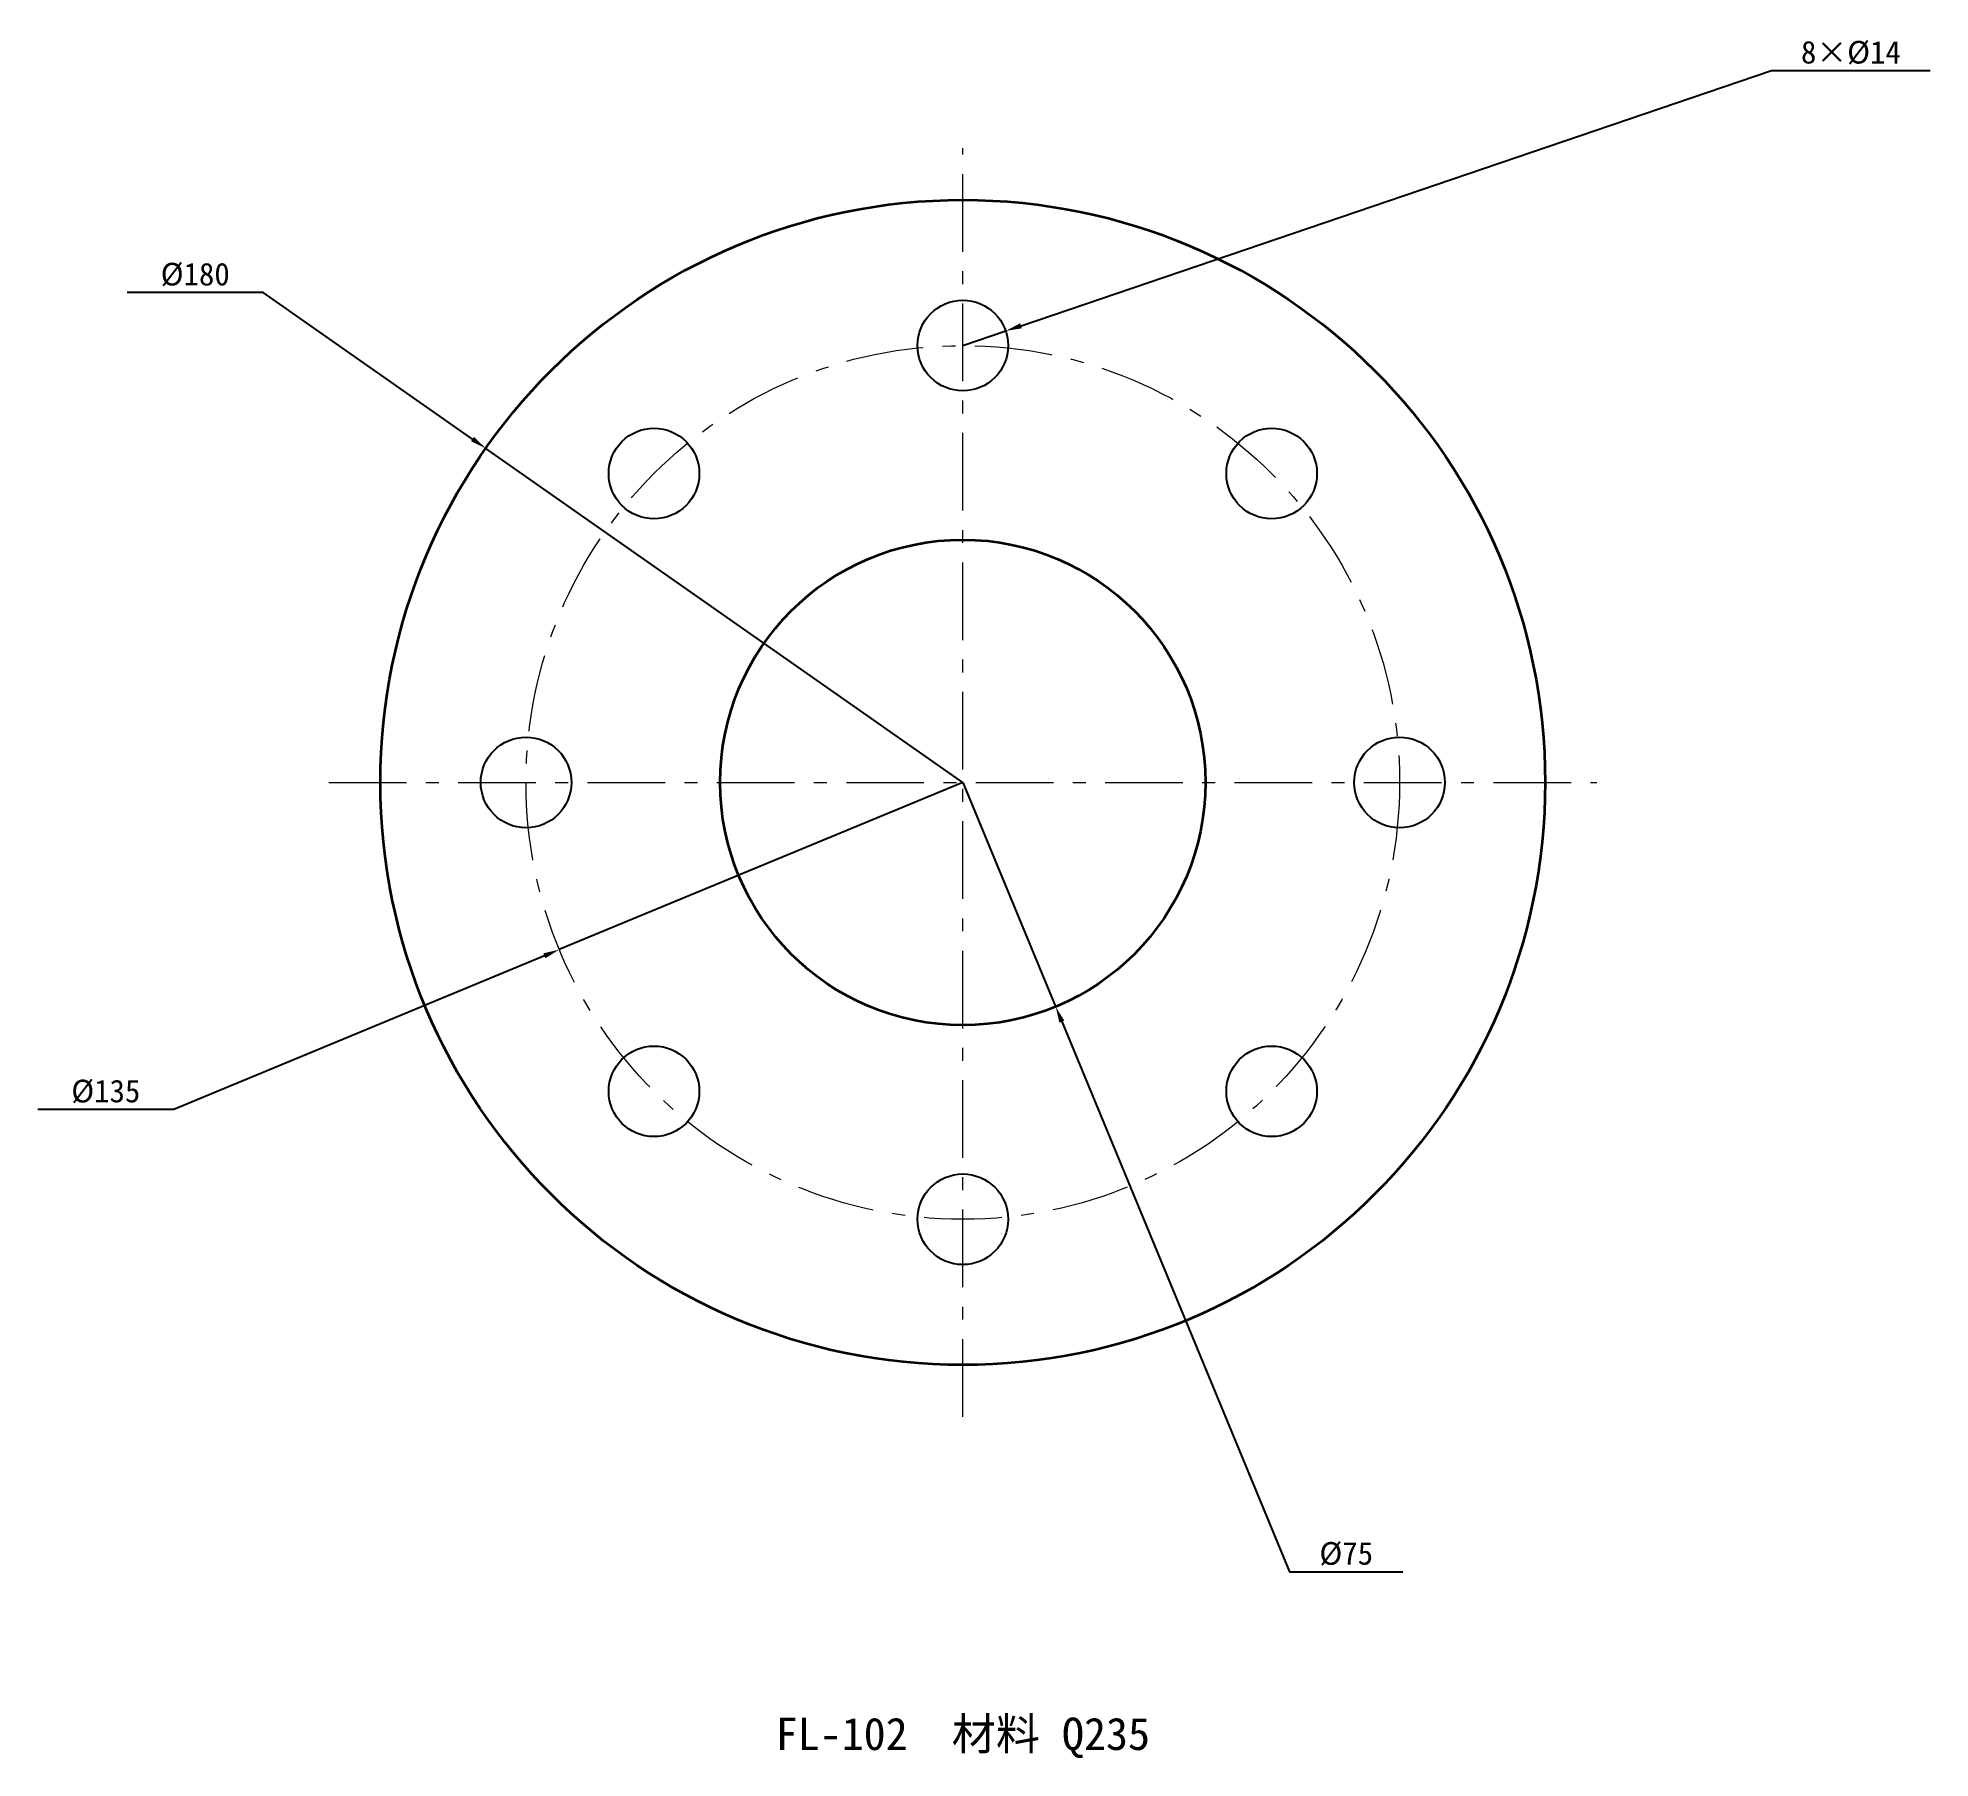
# Model space of a CAD drawing. Header units: millimetres. Extents: x -143 to 150, y -151 to 115.
import ezdxf
from ezdxf.enums import TextEntityAlignment as Align

# ---------------------------------------------------------------- set-up
doc = ezdxf.new("R2010")
doc.units = ezdxf.units.MM
doc.linetypes.add('CENTER', pattern=[20, 12, -3, 2, -3])
for name, color, linetype, lineweight in [('AXES', 7, 'CENTER', 13), ('BORE', 7, 'Continuous', 35), ('DIMENSIONS', 7, 'Continuous', 18), ('HOLES', 7, 'Continuous', 25), ('NOTES', 7, 'Continuous', 25), ('OUTER', 7, 'Continuous', 35), ('PITCH', 7, 'CENTER', 13)]:
    doc.layers.add(name, color=color, linetype=linetype, lineweight=lineweight)
doc.styles.add('CN', font='simhei.ttf')
doc.dimstyles.new('FLANGE_MM', dxfattribs={"dimtxt": 3.5, "dimasz": 2.5, "dimexe": 1.25, "dimexo": 0.625, "dimgap": 1, "dimtad": 1, "dimtih": 1, "dimtoh": 1, "dimdec": 0, "dimtxsty": 'CN', "dimcen": 0, "dimazin": 3, "dimtfac": 1, "dimtmove": 1, "dimatfit": 3})

msp = doc.modelspace()

# ---------------------------------------------------------------- linework, layer by layer
at = {"layer": 'AXES', "linetype": 'CENTER'}
for p, q in [((0, -98), (0, 98)), ((-98, 0), (98, 0))]:
    msp.add_line(p, q, dxfattribs=at)
at = {"layer": 'BORE'}
msp.add_circle((0, 0), 37.5, dxfattribs=at)
at = {"layer": 'HOLES'}
for centre in [(0, 67.5), (-47.73, 47.73), (47.73, 47.73), (-67.5, 0), (67.5, 0), (-47.73, -47.73), (47.73, -47.73), (0, -67.5)]:
    msp.add_circle(centre, 7, dxfattribs=at)
at = {"layer": 'OUTER'}
msp.add_circle((0, 0), 90, dxfattribs=at)
at = {"layer": 'PITCH', "linetype": 'CENTER'}
msp.add_circle((0, 0), 67.5, dxfattribs=at)

# ---------------------------------------------------------------- texts
at = {"layer": 'NOTES', "style": 'CN'}
msp.add_text('FL-102  材料 Q235', height=5, dxfattribs=at).set_placement((0, -147), align=Align.MIDDLE_CENTER)

# ---------------------------------------------------------------- dimensions: what is measured, and where the dimension line sits
at = {"layer": 'DIMENSIONS'}
for center, radius, location, text in [((0, 67.5), 7, (125, 110), '8×%%c14'), ((0, 0), 90, (-108.13, 75.71), '%%c180'), ((0, 0), 37.5, (50.51, -121.95), '%%c75'), ((0, 0), 67.5, (-121.95, -50.51), '%%c135')]:
    msp.add_diameter_dim(center=center, radius=radius, location=location, text=text, dimstyle='FLANGE_MM', dxfattribs=at).render()

doc.saveas('drawing.dxf')
